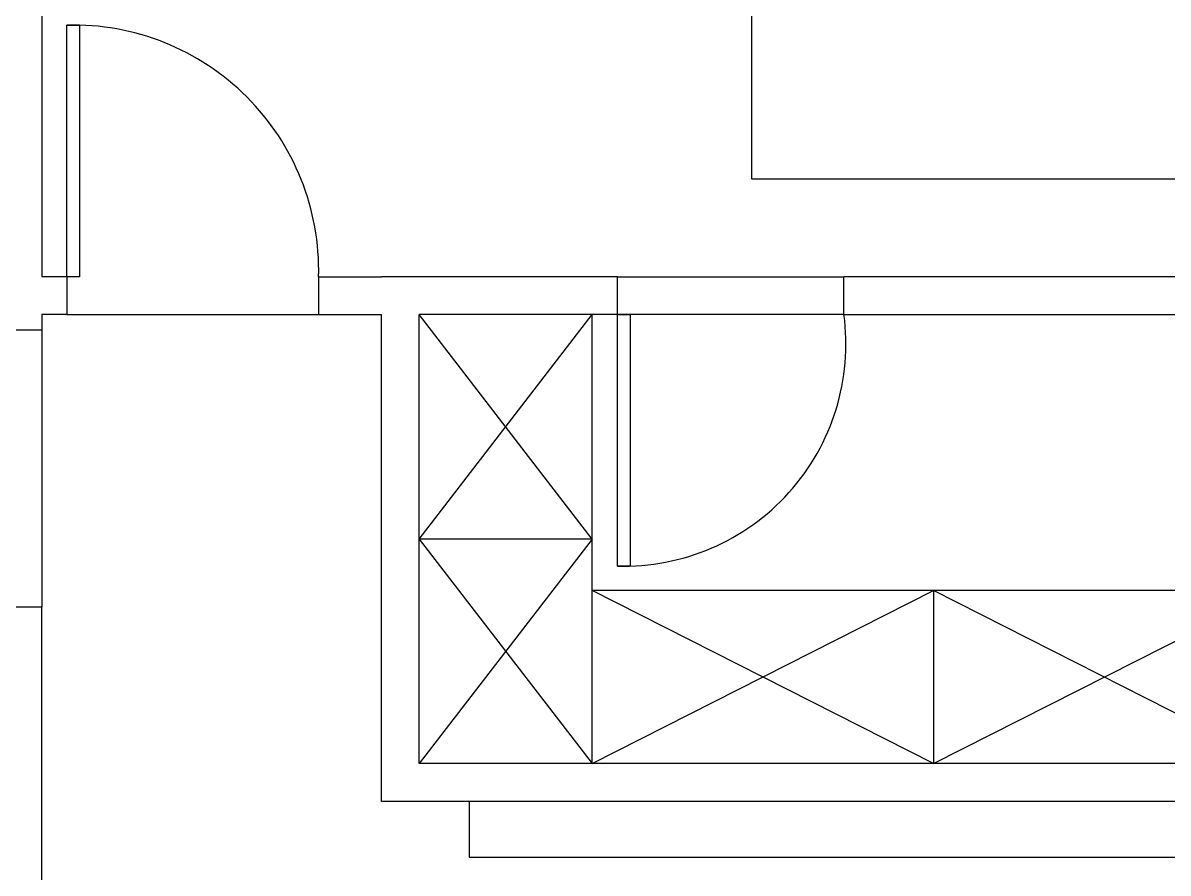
# Model space of a CAD drawing. Header units: inches. Extents: x 1174834 to 1369688, y -175882 to -108740.
# Drawn here: x 1317688 to 1321329, y -166154 to -163450 of the extents above; entities that cross this region are included whole.
import ezdxf

# ---------------------------------------------------------------- set-up
doc = ezdxf.new("R2010")
doc.units = ezdxf.units.IN
doc.header["$LTSCALE"] = 500
doc.header["$MEASUREMENT"] = 0
doc.linetypes.add('ACAD_ISO03W100', pattern=[30, 12, -18])
doc.linetypes.add('DASH', pattern=[0.35, 0.25, -0.1])
doc.layers.add('A-01-原始墙体', color=7, linetype='Continuous')
doc.layers.add('特细线', color=251, linetype='Continuous')

# ---------------------------------------------------------------- blocks, each defined once
blk = doc.blocks.new('A$C7f7635a5')
at = {"color": 3, "linetype": 'DASH', "ltscale": 150}
for p, q in [((450, 2800), (0, 2800)), ((0, 2800), (0, 2350)), ((450, 2350), (450, 2800)), ((490, 2800), (490, 2116.6)), ((490, 2800), (2340, 2800)), ((2340, 2800), (2340, 1895)), ((2380, 2350), (2380, 2800)), ((2380, 2800), (2830, 2800)), ((2830, 2800), (2830, 2350)), ((490, 2750), (2340, 2750)), ((0, 2350), (450, 2350)), ((2830, 2350), (2380, 2350)), ((668.1, 2306.1), (2178.2, 2306.1)), ((490, 2116.6), (490, 752.8)), ((668.1, 2118.1), (2178.2, 2118.1)), ((1570.9, 2118.1), (2178.2, 2118.1)), ((2340, 1900), (2340, 752.8)), ((490, 752.8), (490, 685)), ((2340, 752.8), (2340, 685)), ((525, 650), (600.2, 650)), ((600.2, 650), (2229.8, 650)), ((2229.8, 650), (2305, 650))]:
    blk.add_line(p, q, dxfattribs=at)
at = {"color": 8, "linetype": 'DASH', "ltscale": 150}
for p, q in [((225, 2350), (225, 2800)), ((2605, 2350), (2605, 2800)), ((350, 2700), (100, 2700)), ((100, 2700), (100, 2450)), ((350, 2450), (350, 2700)), ((1353.2, 2719.3), (540, 2719.3)), ((1443.2, 2719.3), (2290, 2719.3)), ((2480, 2450), (2480, 2700)), ((2480, 2700), (2730, 2700)), ((2730, 2700), (2730, 2450)), ((0, 2575), (450, 2575)), ((2830, 2575), (2380, 2575)), ((100, 2450), (350, 2450)), ((2730, 2450), (2480, 2450)), ((533.1, 2220.9), (600.2, 2220.9)), ((2296.9, 2220.9), (2246.2, 2220.9)), ((490, 1900), (90, 1900)), ((90, 1900), (90, 0)), ((2740, 1900), (2340, 1900)), ((2740, 0), (2740, 1900)), ((90, 0), (2740, 0))]:
    blk.add_line(p, q, dxfattribs=at)
for centre in [(225, 2575), (2605, 2575)]:
    blk.add_circle(centre, 125, dxfattribs=at)
for centre, radius, start, end in [((1438.9, 2457.5), 936.2, 163.7614, 194.6385), ((454.3, 2457.5), 936.2, 350.6988, 16.2386), ((2342, 2457.5), 936.2, 163.7614, 189.3012), ((1391.1, 2457.5), 936.2, 345.3615, 16.2386), ((91.3, 932.7), 437.5, 314.4254, 335.7104), ((2738.7, 932.7), 437.5, 204.2896, 225.5746), ((525, 685), 35, 180, 270), ((2305, 685), 35, 270, 0), ((415.9, 601.5), 26.4, 134.4254, 280.1236), ((341, 1021.2), 452.7, 280.1236, 304.9237), ((2489, 1021.2), 452.7, 235.0763, 259.8764), ((2414.1, 601.5), 26.4, 259.8764, 45.5746)]:
    blk.add_arc(centre, radius, start, end, dxfattribs=at)
at = {"color": 3, "linetype": 'DASH', "ltscale": 150}
for centre, radius, start, end in [((698.6, 2212.1), 98.8, 107.9551, 252.0449), ((2147.7, 2212.1), 98.8, 287.9551, 72.0449), ((525, 685), 35, 180, 270), ((2305, 685), 35, 270, 0)]:
    blk.add_arc(centre, radius, start, end, dxfattribs=at)

msp = doc.modelspace()

# ---------------------------------------------------------------- linework, layer by layer
at = {"color": 147, "linetype": 'ACAD_ISO03W100', "ltscale": 3}
for p, q in [((1318948.3, -165091.5), (1319498.3, -164377.4)), ((1319498.3, -165091.5), (1318948.3, -164377.4)), ((1318948.3, -165091.5), (1319498.3, -165805.6)), ((1319498.3, -165091.5), (1318948.3, -165805.6)), ((1320583.3, -165805.6), (1319498.3, -165255.6)), ((1319498.3, -165805.6), (1320583.3, -165255.6)), ((1320583.3, -165805.6), (1321668.3, -165255.6)), ((1321668.3, -165805.6), (1320583.3, -165255.6))]:
    msp.add_line(p, q, dxfattribs=at)
at = {"color": 3, "linetype": 'DASH', "ltscale": 150}
for p, q in [((1319498.3, -165805.6), (1319498.3, -164377.4)), ((1321668.3, -165255.6), (1319498.3, -165255.6)), ((1320583.3, -165255.6), (1320583.3, -165805.6))]:
    msp.add_line(p, q, dxfattribs=at)
at = {"color": 3}
msp.add_line((1319498.3, -165091.5), (1318948.3, -165091.5), dxfattribs=at)
for points in [[(1317868.3, -164257.4), (1317828.3, -164257.4), (1317828.3, -163457.4), (1317868.3, -163457.4)], [(1319578.3, -164377.4), (1319618.3, -164377.4), (1319618.3, -165177.4), (1319578.3, -165177.4)]]:
    msp.add_lwpolyline(points, close=True, dxfattribs=at)
at = {"color": 147, "linetype": 'ACAD_ISO03W100', "ltscale": 3}
msp.add_lwpolyline([(1322051.4, -165925.6), (1319107.4, -165925.6), (1319107.4, -166103.1), (1322051.4, -166103.1)], close=True, dxfattribs=at)
at = {"layer": 'A-01-原始墙体', "color": 4}
for p, q in [((1317748.3, -163127.4), (1317748.3, -164257.4)), ((1317828.3, -164257.4), (1317748.3, -164257.4)), ((1317828.3, -164257.4), (1317828.3, -164377.4)), ((1318628.3, -164257.4), (1318628.3, -164377.4)), ((1318628.3, -164257.4), (1318828.3, -164257.4)), ((1319578.3, -164257.4), (1318828.3, -164257.4)), ((1319578.3, -164377.4), (1319578.3, -164257.4)), ((1321458.3, -164257.4), (1320298.3, -164257.4)), ((1320298.3, -164377.4), (1320298.3, -164257.4)), ((1317828.3, -164377.4), (1317748.3, -164377.4)), ((1317748.3, -164377.4), (1317748.3, -164427.4)), ((1318628.3, -164377.4), (1318828.3, -164377.4)), ((1318828.3, -165925.6), (1318828.3, -164377.4)), ((1318948.3, -165805.6), (1318948.3, -164377.4)), ((1319578.3, -164377.4), (1318948.3, -164377.4)), ((1320298.3, -164377.4), (1321458.3, -164377.4)), ((1317748.3, -164427.4), (1317548.3, -164427.4)), ((1317748.3, -165308), (1317628.3, -165308)), ((1317748.3, -168237.4), (1317748.3, -165308)), ((1322218.3, -165805.6), (1318948.3, -165805.6)), ((1322218.3, -165925.6), (1318828.3, -165925.6))]:
    msp.add_line(p, q, dxfattribs=at)
at = {"layer": '特细线'}
for p, q in [((1319578.3, -164257.4), (1320298.3, -164257.4)), ((1317828.3, -164377.4), (1318628.3, -164377.4)), ((1320298.3, -164377.4), (1319578.3, -164377.4)), ((1317748.3, -164427.4), (1317748.3, -165308))]:
    msp.add_line(p, q, dxfattribs=at)
for centre, radius, start, end in [((1317848.3, -164237.4), 780.3, 358.5312, 91.4688), ((1319598.3, -164471.4), 706.3, 268.3773, 7.6483)]:
    msp.add_arc(centre, radius, start, end, dxfattribs=at)

# ---------------------------------------------------------------- block references
at = {"color": 3, "xscale": -1}
msp.add_blockref('A$C7f7635a5', (1322745.1, -163947.4), dxfattribs=at)

doc.saveas('drawing.dxf')
